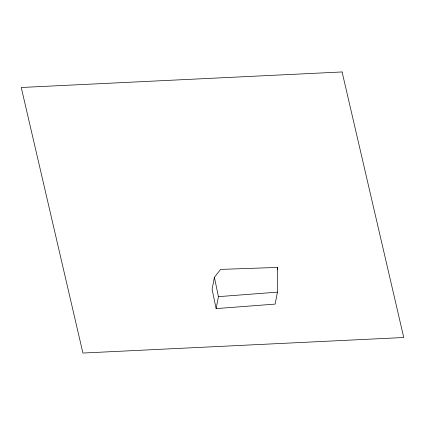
<?xml version="1.0" encoding="UTF-8"?>
<svg xmlns="http://www.w3.org/2000/svg" width="425" height="425" viewBox="0 0 425 425"><rect width="100%" height="100%" fill="white"/><g stroke="black" fill="none" stroke-linecap="round" stroke-linejoin="round"><path stroke-width="0.64" d="M277.44 292.145L277.621 267.421L220.58 269.408L214.397 277.36L212.091 289.319L216.123 308.608L275.134 304.098L277.44 292.145L218.429 296.65L216.123 308.608M277.259 269.307L277.621 267.421M214.397 277.36L218.429 296.65M342.093 71.958L21.25 87.492L82.918 353.042L403.75 337.508L342.093 71.958"/></g></svg>
